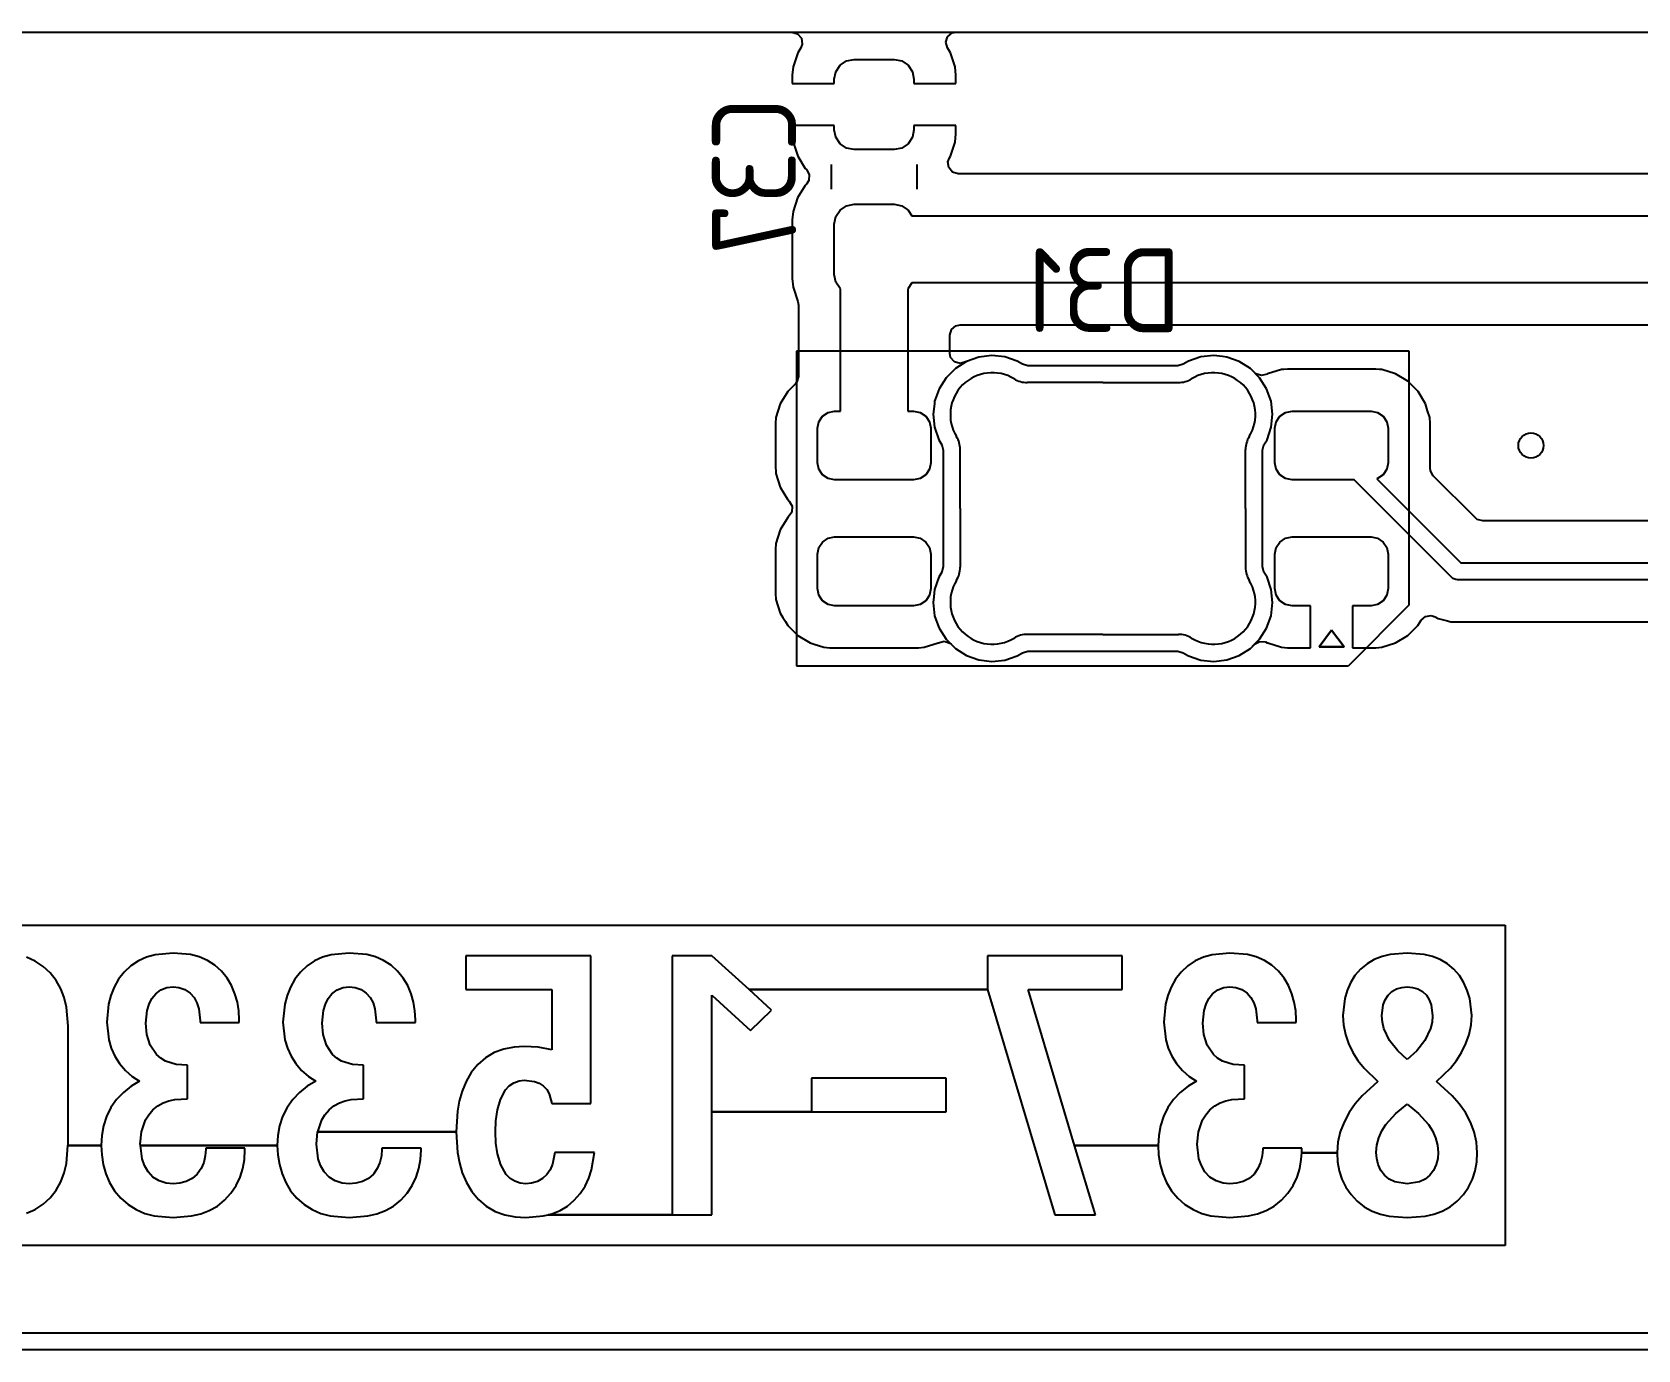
# Model space of a CAD drawing. Header units: millimetres. Extents: x 45 to 545, y -265 to -129.
# Drawn here: x 64.74 to 83.87, y -265.47 to -249.77 of the extents above; entities that cross this region are included whole.
import ezdxf
from ezdxf.enums import TextEntityAlignment as Align

# ---------------------------------------------------------------- set-up
doc = ezdxf.new("R2010")
doc.units = ezdxf.units.MM
for name, color, linetype, true_color in [('B.Cu', 151, 'CONTINUOUS', 0x6fccdb), ('B.Silkscreen', 203, 'CONTINUOUS', 0x8864cb), ('Edge.Cuts', 111, 'CONTINUOUS', 0x81ffbe), ('F.Cu', 241, 'CONTINUOUS', 0xe27299)]:
    doc.layers.add(name, color=color, linetype=linetype, true_color=true_color)
doc.styles.add('KICAD', font='isocp.shx')

msp = doc.modelspace()

# ---------------------------------------------------------------- linework, layer by layer
at = {"layer": 'B.Cu', "linetype": 'CONTINUOUS'}
for p, q in [((47.7, -249.775), (73.795771, -249.775)), ((73.795771, -249.775), (73.86281, -249.794685)), ((73.86281, -249.794685), (73.908565, -249.847489)), ((75.651172, -249.830042), (75.704813, -249.785272)), ((75.704813, -249.785272), (75.754229, -249.775)), ((75.754229, -249.775), (88.295771, -249.775)), ((73.901309, -249.964098), (73.864549, -250.023692)), ((73.918509, -249.916647), (73.901309, -249.964098)), ((73.908565, -249.847489), (73.918509, -249.916647)), ((75.63025, -249.896706), (75.651172, -249.830042)), ((75.648691, -249.964098), (75.63025, -249.896706)), ((75.68545, -250.023692), (75.648691, -249.964098)), ((73.810319, -250.187347), (73.8, -250.288345)), ((73.864546, -250.023699), (73.810319, -250.187347)), ((73.864549, -250.023692), (73.864546, -250.023699)), ((74.318079, -250.246613), (74.369562, -250.169562)), ((74.369562, -250.169562), (74.446613, -250.118079)), ((74.446613, -250.118079), (74.5375, -250.1)), ((74.5375, -250.1), (75.0125, -250.1)), ((75.0125, -250.1), (75.103387, -250.118079)), ((75.103387, -250.118079), (75.180438, -250.169562)), ((75.180438, -250.169562), (75.231921, -250.246613)), ((75.685453, -250.023699), (75.68545, -250.023692)), ((75.73968, -250.187347), (75.685453, -250.023699)), ((75.749998, -250.288345), (75.73968, -250.187347)), ((73.8, -250.288345), (73.8, -250.3875)), ((73.8, -250.3875), (74.3, -250.3875)), ((74.3, -250.3375), (74.318079, -250.246613)), ((74.3, -250.3875), (74.3, -250.3375)), ((75.231921, -250.246613), (75.25, -250.3375)), ((75.25, -250.3375), (75.25, -250.3875)), ((75.25, -250.3875), (75.749999, -250.3875)), ((75.749999, -250.28836), (75.749998, -250.288345)), ((75.749999, -250.3875), (75.749999, -250.28836)), ((74.3, -250.8875), (73.800001, -250.8875)), ((73.800001, -250.8875), (73.800001, -250.986654)), ((74.3, -250.9375), (74.3, -250.8875)), ((74.318079, -251.028387), (74.3, -250.9375)), ((75.25, -250.9375), (75.231921, -251.028387)), ((75.75, -250.8875), (75.25, -250.8875)), ((75.25, -250.8875), (75.25, -250.9375)), ((75.75, -250.986641), (75.75, -250.8875)), ((73.800001, -250.986654), (73.810319, -251.087652)), ((73.810319, -251.087652), (73.864546, -251.2513)), ((74.369562, -251.105438), (74.318079, -251.028387)), ((74.446613, -251.156921), (74.369562, -251.105438)), ((74.5375, -251.175), (74.446613, -251.156921)), ((75.103387, -251.156921), (75.0125, -251.175)), ((75.180438, -251.105438), (75.103387, -251.156921)), ((75.231921, -251.028387), (75.180438, -251.105438)), ((75.685453, -251.2513), (75.73968, -251.087652)), ((75.73968, -251.087652), (75.749999, -250.986654)), ((75.749999, -250.986654), (75.75, -250.986641)), ((73.864546, -251.2513), (73.864551, -251.251311)), ((73.864551, -251.251311), (73.955052, -251.398034)), ((75.0125, -251.175), (74.5375, -251.175)), ((75.65493, -251.320353), (75.67213, -251.272902)), ((75.664874, -251.389511), (75.65493, -251.320353)), ((75.67213, -251.272902), (75.68545, -251.251307)), ((75.68545, -251.251307), (75.685453, -251.2513)), ((73.955052, -251.398034), (73.955055, -251.398038)), ((73.955055, -251.398038), (73.968982, -251.411965)), ((73.968982, -251.411965), (74.002467, -251.473288)), ((73.997483, -251.54298), (73.968984, -251.587325)), ((74.002467, -251.473288), (73.997483, -251.54298)), ((75.710629, -251.442315), (75.664874, -251.389511)), ((75.777668, -251.462), (75.710629, -251.442315)), ((88.272332, -251.462), (75.777668, -251.462)), ((73.954661, -251.601648), (73.864093, -251.748481)), ((73.968984, -251.587325), (73.954661, -251.601648)), ((73.809825, -251.912248), (73.7995, -252.013315)), ((73.809826, -251.912248), (73.809825, -251.912248)), ((73.864092, -251.748484), (73.809826, -251.912247)), ((73.809826, -251.912247), (73.809826, -251.912248)), ((73.864093, -251.748481), (73.864092, -251.748484)), ((74.318079, -251.971613), (74.369562, -251.894562)), ((74.369562, -251.894562), (74.446613, -251.843079)), ((74.446613, -251.843079), (74.5375, -251.825)), ((74.5375, -251.825), (75.0125, -251.825)), ((75.0125, -251.825), (75.103387, -251.843079)), ((75.103387, -251.843079), (75.180438, -251.894562)), ((75.180438, -251.894562), (75.225832, -251.9625)), ((73.7995, -252.013315), (73.7995, -252.711669)), ((74.3, -252.0625), (74.318079, -251.971613)), ((74.3, -252.6625), (74.3, -252.0625)), ((75.225832, -251.9625), (88.824168, -251.9625)), ((74.318079, -252.753387), (74.3, -252.6625)), ((73.7995, -252.711669), (73.799501, -252.711687)), ((73.799501, -252.711687), (73.809825, -252.812752)), ((73.809825, -252.812752), (73.809826, -252.812755)), ((73.809826, -252.812755), (73.866364, -252.983372)), ((74.369562, -252.830438), (74.318079, -252.753387)), ((74.375, -252.834071), (74.369562, -252.830438)), ((74.375, -254.29), (74.375, -252.834071)), ((75.180438, -252.830438), (75.175, -252.834071)), ((75.175, -252.834071), (75.175, -254.29)), ((75.225832, -252.7625), (75.180438, -252.830438)), ((88.824168, -252.7625), (75.225832, -252.7625)), ((73.866364, -252.983372), (73.865071, -252.9838)), ((73.865071, -252.9838), (73.8745, -253.026326)), ((73.8745, -253.026326), (73.8745, -253.876409)), ((75.747989, -253.274206), (75.7995, -253.263)), ((75.7995, -253.263), (88.2505, -253.263)), ((75.6755, -253.387), (75.695185, -253.319961)), ((75.6755, -253.599687), (75.6755, -253.387)), ((75.695185, -253.319961), (75.747989, -253.274206)), ((75.686295, -253.65029), (75.6755, -253.599687)), ((75.731624, -253.70346), (75.686295, -253.65029)), ((76.022267, -253.64644), (75.874926, -253.698712)), ((76.022268, -253.64644), (76.022267, -253.64644)), ((76.177509, -253.627929), (76.022268, -253.64644)), ((76.17751, -253.627929), (76.177509, -253.627929)), ((76.177511, -253.627929), (76.17751, -253.627929)), ((76.333011, -253.644089), (76.177511, -253.627929)), ((76.333014, -253.64409), (76.333011, -253.644089)), ((76.481128, -253.694129), (76.333014, -253.64409)), ((78.666986, -253.644091), (78.518871, -253.694129)), ((78.822487, -253.627931), (78.666986, -253.644091)), ((78.822488, -253.627931), (78.822487, -253.627931)), ((78.822491, -253.627931), (78.822488, -253.627931)), ((78.925984, -253.640271), (78.822491, -253.627931)), ((78.977733, -253.646442), (78.925984, -253.640271)), ((79.125074, -253.698716), (78.977731, -253.646442)), ((78.977731, -253.646442), (78.977733, -253.646442)), ((75.798503, -253.723683), (75.731624, -253.70346)), ((75.865699, -253.704538), (75.798503, -253.723683)), ((75.874926, -253.698712), (75.865699, -253.704538)), ((76.541831, -253.731271), (76.481128, -253.694129)), ((76.606549, -253.7495), (76.541831, -253.731271)), ((78.393451, -253.7495), (76.606549, -253.7495)), ((78.458169, -253.731271), (78.393451, -253.7495)), ((78.51887, -253.694129), (78.458169, -253.731271)), ((78.518871, -253.694129), (78.51887, -253.694129)), ((79.257274, -253.782182), (79.125074, -253.698716)), ((79.306565, -253.831473), (79.257274, -253.782182)), ((79.324361, -253.846223), (79.306565, -253.831473)), ((79.626894, -253.795959), (79.463329, -253.846927)), ((79.655327, -253.793375), (79.626894, -253.795959)), ((79.697974, -253.7895), (79.655327, -253.793375)), ((80.752026, -253.7895), (79.697974, -253.7895)), ((80.794672, -253.793375), (80.752026, -253.7895)), ((80.823106, -253.795959), (80.794672, -253.793375)), ((80.98667, -253.846927), (80.823104, -253.795959)), ((80.823104, -253.795959), (80.823106, -253.795959)), ((73.838181, -253.96409), (73.745566, -254.056704)), ((73.854815, -253.943448), (73.838181, -253.96409)), ((73.8745, -253.876409), (73.854815, -253.943448)), ((79.390834, -253.867745), (79.324361, -253.846223)), ((79.45839, -253.849913), (79.390834, -253.867745)), ((79.463327, -253.846928), (79.45839, -253.849913)), ((79.463329, -253.846927), (79.463327, -253.846928)), ((80.986671, -253.846928), (80.986669, -253.846927)), ((80.986669, -253.846927), (80.98667, -253.846927)), ((80.986673, -253.846929), (80.986671, -253.846928)), ((81.133291, -253.935563), (80.986673, -253.846929)), ((81.133294, -253.935565), (81.133291, -253.935563)), ((81.254434, -254.056705), (81.133294, -253.935565)), ((73.656927, -254.203329), (73.605959, -254.366894)), ((73.745565, -254.056705), (73.656927, -254.203329)), ((73.745566, -254.056704), (73.745565, -254.056705)), ((81.254435, -254.056707), (81.254434, -254.056705)), ((81.254437, -254.056709), (81.254435, -254.056707)), ((81.342281, -254.20202), (81.254437, -254.056709)), ((81.343072, -254.203329), (81.342281, -254.20202)), ((81.368556, -254.285111), (81.343072, -254.203329)), ((73.605959, -254.366896), (73.5995, -254.437974)), ((73.605959, -254.366894), (73.605959, -254.366896)), ((74.1, -254.495), (74.115605, -254.41655)), ((74.115605, -254.41655), (74.160043, -254.350043)), ((74.160043, -254.350043), (74.22655, -254.305605)), ((74.22655, -254.305605), (74.305, -254.29)), ((74.305, -254.29), (74.375, -254.29)), ((75.175, -254.29), (75.245, -254.29)), ((75.245, -254.29), (75.32345, -254.305605)), ((75.32345, -254.305605), (75.389957, -254.350043)), ((75.389957, -254.350043), (75.434395, -254.41655)), ((75.434395, -254.41655), (75.45, -254.495)), ((79.55, -254.495), (79.565605, -254.41655)), ((79.565605, -254.41655), (79.610043, -254.350043)), ((79.610043, -254.350043), (79.67655, -254.305605)), ((79.67655, -254.305605), (79.755, -254.29)), ((79.755, -254.29), (80.695, -254.29)), ((80.695, -254.29), (80.77345, -254.305605)), ((80.77345, -254.305605), (80.839957, -254.350043)), ((80.839957, -254.350043), (80.884395, -254.41655)), ((80.884395, -254.41655), (80.9, -254.495)), ((81.394041, -254.366896), (81.368556, -254.285111)), ((81.4005, -254.437974), (81.394041, -254.366896)), ((73.5995, -254.437974), (73.5995, -254.962026)), ((74.1, -254.905), (74.1, -254.495)), ((75.45, -254.495), (75.45, -254.905)), ((79.55, -254.905), (79.55, -254.495)), ((80.9, -254.495), (80.9, -254.905)), ((81.4005, -254.962026), (81.4005, -254.437974)), ((73.5995, -254.962026), (73.60301, -255.000656)), ((74.115605, -254.98345), (74.1, -254.905)), ((74.160043, -255.049957), (74.115605, -254.98345)), ((75.434395, -254.98345), (75.389957, -255.049957)), ((75.45, -254.905), (75.434395, -254.98345)), ((79.565605, -254.98345), (79.55, -254.905)), ((79.610043, -255.049957), (79.565605, -254.98345)), ((80.884395, -254.98345), (80.839957, -255.049957)), ((80.9, -254.905), (80.884395, -254.98345)), ((81.400373, -254.964825), (81.400432, -254.96351)), ((81.4005, -254.96483), (81.400373, -254.964825)), ((81.400405, -254.963067), (81.4005, -254.962026)), ((81.400432, -254.96351), (81.400405, -254.963067)), ((81.4005, -254.964836), (81.4005, -254.96483)), ((81.400515, -254.964836), (81.4005, -254.964836)), ((81.402729, -255.000656), (81.400515, -254.964836)), ((73.60301, -255.000656), (73.605959, -255.033105)), ((73.605959, -255.033105), (73.656927, -255.19667)), ((74.22655, -255.094395), (74.160043, -255.049957)), ((74.305, -255.11), (74.22655, -255.094395)), ((75.245, -255.11), (74.305, -255.11)), ((75.32345, -255.094395), (75.245, -255.11)), ((75.389957, -255.049957), (75.32345, -255.094395)), ((79.67655, -255.094395), (79.610043, -255.049957)), ((79.755, -255.11), (79.67655, -255.094395)), ((80.493578, -255.11), (79.755, -255.11)), ((81.654289, -256.27071), (80.493578, -255.11)), ((80.77345, -255.094395), (80.762912, -255.096491)), ((80.762912, -255.096491), (81.766421, -256.1)), ((80.839957, -255.049957), (80.77345, -255.094395)), ((81.436214, -255.061979), (81.402729, -255.000656)), ((81.937416, -255.563181), (81.436214, -255.061979)), ((73.656927, -255.19667), (73.656929, -255.196673)), ((73.656929, -255.196673), (73.742355, -255.337985)), ((73.742355, -255.337985), (73.745565, -255.343294)), ((73.745565, -255.343294), (73.76459, -255.362319)), ((73.76459, -255.362319), (73.798075, -255.423642)), ((73.745565, -255.556705), (73.656927, -255.703329)), ((73.745566, -255.556704), (73.745565, -255.556705)), ((73.76459, -255.537681), (73.745566, -255.556704)), ((73.793091, -255.493334), (73.76459, -255.537681)), ((73.798075, -255.423642), (73.793091, -255.493334)), ((81.958058, -255.579815), (81.937416, -255.563181)), ((73.656927, -255.703329), (73.605959, -255.866894)), ((82.025097, -255.5995), (81.958058, -255.579815)), ((88.151663, -255.5995), (82.025097, -255.5995)), ((73.605959, -255.866894), (73.5995, -255.937976)), ((73.5995, -255.937976), (73.5995, -256.462023)), ((74.1, -255.995), (74.115605, -255.91655)), ((74.115605, -255.91655), (74.160043, -255.850043)), ((74.160043, -255.850043), (74.22655, -255.805605)), ((74.22655, -255.805605), (74.305, -255.79)), ((74.305, -255.79), (75.245, -255.79)), ((75.245, -255.79), (75.32345, -255.805605)), ((75.32345, -255.805605), (75.389957, -255.850043)), ((75.389957, -255.850043), (75.434395, -255.91655)), ((75.434395, -255.91655), (75.45, -255.995)), ((79.55, -255.995), (79.565605, -255.91655)), ((79.565605, -255.91655), (79.610043, -255.850043)), ((79.610043, -255.850043), (79.67655, -255.805605)), ((79.67655, -255.805605), (79.755, -255.79)), ((79.755, -255.79), (80.695, -255.79)), ((80.695, -255.79), (80.77345, -255.805605)), ((80.77345, -255.805605), (80.839957, -255.850043)), ((80.839957, -255.850043), (80.884395, -255.91655)), ((80.884395, -255.91655), (80.9, -255.995)), ((74.1, -256.405), (74.1, -255.995)), ((75.45, -255.995), (75.45, -256.405)), ((79.55, -256.405), (79.55, -255.995)), ((80.9, -255.995), (80.9, -256.405)), ((81.766421, -256.1), (88.6, -256.1)), ((81.669442, -256.283147), (81.654289, -256.27071)), ((81.68, -256.28752), (81.669442, -256.283147)), ((81.705491, -256.298079), (81.68, -256.28752)), ((81.725, -256.3), (81.705491, -256.298079)), ((88.6, -256.3), (81.725, -256.3)), ((73.5995, -256.462023), (73.605959, -256.533105)), ((74.115605, -256.48345), (74.1, -256.405)), ((74.160043, -256.549957), (74.115605, -256.48345)), ((75.434395, -256.48345), (75.389957, -256.549957)), ((75.45, -256.405), (75.434395, -256.48345)), ((79.565605, -256.48345), (79.55, -256.405)), ((79.610043, -256.549957), (79.565605, -256.48345)), ((80.884395, -256.48345), (80.839957, -256.549957)), ((80.9, -256.405), (80.884395, -256.48345)), ((73.605959, -256.533105), (73.656927, -256.69667)), ((73.656927, -256.69667), (73.688864, -256.7495)), ((74.22655, -256.594395), (74.160043, -256.549957)), ((74.305, -256.61), (74.22655, -256.594395)), ((75.245, -256.61), (74.305, -256.61)), ((75.32345, -256.594395), (75.245, -256.61)), ((75.389957, -256.549957), (75.32345, -256.594395)), ((79.67655, -256.594395), (79.610043, -256.549957)), ((79.755, -256.61), (79.67655, -256.594395)), ((79.975, -256.61), (79.755, -256.61)), ((79.975, -257.11), (79.975, -256.61)), ((80.695, -256.61), (80.475, -256.61)), ((80.475, -256.61), (80.475, -257.11)), ((80.77345, -256.594395), (80.695, -256.61)), ((80.839957, -256.549957), (80.77345, -256.594395)), ((73.688864, -256.7495), (73.718709, -256.79887)), ((73.718709, -256.79887), (73.745565, -256.843294)), ((73.745565, -256.843294), (73.866705, -256.964434)), ((81.132983, -256.964037), (81.254037, -256.842983)), ((81.254037, -256.842983), (81.290423, -256.782794)), ((81.290423, -256.782794), (81.341951, -256.735607)), ((81.341951, -256.735607), (81.41081, -256.723768)), ((81.41081, -256.723768), (81.45854, -256.739557)), ((81.45854, -256.739557), (81.493216, -256.759577)), ((81.493216, -256.759577), (81.605019, -256.789534)), ((81.605019, -256.789534), (81.645942, -256.8005)), ((81.645942, -256.8005), (81.645943, -256.8005)), ((81.645943, -256.8005), (88.151663, -256.8005)), ((73.866705, -256.964434), (73.866707, -256.964435)), ((73.866707, -256.964435), (73.866709, -256.964437)), ((73.866709, -256.964437), (74.013327, -257.053071)), ((74.013327, -257.053071), (74.01333, -257.053072)), ((74.01333, -257.053072), (74.013329, -257.053072)), ((74.013329, -257.053072), (74.061756, -257.068162)), ((74.061756, -257.068162), (74.176896, -257.104041)), ((75.373104, -257.104041), (75.536673, -257.053071)), ((75.536673, -257.053071), (75.541603, -257.05009)), ((75.541603, -257.05009), (75.609155, -257.032254)), ((75.609155, -257.032254), (75.67563, -257.05377)), ((75.67563, -257.05377), (75.693434, -257.068526)), ((75.693434, -257.068526), (75.742725, -257.117817)), ((79.257271, -257.11782), (79.306929, -257.068162)), ((79.306929, -257.068162), (79.368252, -257.034676)), ((79.368252, -257.034676), (79.437943, -257.03966)), ((79.437943, -257.03966), (79.458762, -257.049726)), ((79.458762, -257.049726), (79.463535, -257.052611)), ((79.463535, -257.052611), (79.463536, -257.052612)), ((79.463536, -257.052612), (79.626986, -257.103544)), ((80.823014, -257.103544), (80.986463, -257.052612)), ((80.986463, -257.052612), (81.132983, -256.964037)), ((74.176896, -257.104041), (74.247974, -257.1105)), ((74.247974, -257.1105), (74.247977, -257.1105)), ((74.247977, -257.1105), (75.302023, -257.1105)), ((75.302023, -257.1105), (75.302026, -257.1105)), ((75.302026, -257.1105), (75.373104, -257.104041)), ((75.742725, -257.117817), (75.742727, -257.117818)), ((75.742727, -257.117818), (75.742729, -257.11782)), ((75.742729, -257.11782), (75.874926, -257.201284)), ((75.874926, -257.201284), (76.022269, -257.253558)), ((76.022269, -257.253558), (76.177509, -257.272069)), ((76.177509, -257.272069), (76.333012, -257.255909)), ((76.333012, -257.255909), (76.481128, -257.205871)), ((76.481128, -257.205871), (76.541828, -257.168728)), ((76.541828, -257.168728), (76.606548, -257.1505)), ((76.606548, -257.1505), (76.639522, -257.150501)), ((76.639522, -257.150501), (76.639524, -257.1505)), ((76.639524, -257.1505), (77.460118, -257.1505)), ((77.460118, -257.1505), (78.360473, -257.1505)), ((78.360473, -257.1505), (78.393452, -257.1505)), ((78.393452, -257.1505), (78.458172, -257.16873)), ((78.458172, -257.16873), (78.511373, -257.201283)), ((78.511373, -257.201283), (78.518872, -257.205871)), ((78.518872, -257.205871), (78.666988, -257.255909)), ((78.666988, -257.255909), (78.822491, -257.272069)), ((78.822491, -257.272069), (78.977731, -257.253558)), ((78.977731, -257.253558), (79.125074, -257.201284)), ((79.125074, -257.201284), (79.257271, -257.11782)), ((79.626986, -257.103544), (79.626984, -257.103544)), ((79.626984, -257.103544), (79.698023, -257.11)), ((79.698023, -257.11), (79.975, -257.11)), ((80.475, -257.11), (80.751977, -257.11)), ((80.751977, -257.11), (80.823014, -257.103544)), ((541.996519, -265.2745), (48.003481, -265.2745))]:
    msp.add_line(p, q, dxfattribs=at)
at = {"layer": 'B.Cu'}
msp.add_circle((82.599999, -254.7), 0.15, dxfattribs=at)
at = {"layer": 'B.Silkscreen', "linetype": 'CONTINUOUS'}
for p, q in [((74.265, -251.353733), (74.265, -251.646267)), ((75.285, -251.353733), (75.285, -251.646267)), ((73.85, -253.575), (73.85, -257.325)), ((81.15, -253.575), (73.85, -253.575)), ((81.15, -256.6), (81.15, -253.575)), ((81.15, -256.6), (80.425, -257.325)), ((80.225, -256.9), (80.075, -257.1)), ((80.075, -257.1), (80.225, -256.9)), ((80.375, -257.1), (80.225, -256.9)), ((80.225, -256.9), (80.375, -257.1)), ((80.075, -257.1), (80.375, -257.1)), ((80.375, -257.1), (80.075, -257.1)), ((73.85, -257.325), (80.425, -257.325)), ((52.676323, -260.413174), (82.294193, -260.413174)), ((82.294193, -260.413174), (82.294193, -264.231855)), ((64.782405, -260.843227), (64.678297, -260.797126)), ((64.87725, -260.905448), (64.782405, -260.843227)), ((64.960825, -260.983728), (64.87725, -260.905448)), ((65.920878, -260.900256), (65.842114, -260.973286)), ((66.010092, -260.841029), (65.920878, -260.900256)), ((66.107182, -260.796435), (66.010092, -260.841029)), ((66.209394, -260.767573), (66.107182, -260.796435)), ((66.423351, -260.746507), (66.209394, -260.767573)), ((66.633278, -260.765558), (66.423351, -260.746507)), ((66.735579, -260.792284), (66.633278, -260.765558)), ((66.832763, -260.834801), (66.735579, -260.792284)), ((66.921877, -260.891859), (66.832763, -260.834801)), ((67.000558, -260.962662), (66.921877, -260.891859)), ((68.019412, -260.900256), (67.940648, -260.973286)), ((68.108627, -260.841029), (68.019412, -260.900256)), ((68.205717, -260.796435), (68.108627, -260.841029)), ((68.307929, -260.767573), (68.205717, -260.796435)), ((68.521885, -260.746507), (68.307929, -260.767573)), ((68.731812, -260.765558), (68.521885, -260.746507)), ((68.834113, -260.792284), (68.731812, -260.765558)), ((68.931297, -260.834801), (68.834113, -260.792284)), ((69.020411, -260.891859), (68.931297, -260.834801)), ((69.099092, -260.962662), (69.020411, -260.891859)), ((71.401142, -260.780212), (69.911139, -260.780212)), ((69.911139, -260.780212), (69.911139, -261.18303)), ((71.401142, -262.538761), (71.401142, -260.780212)), ((72.840771, -260.780212), (72.370725, -260.780212)), ((72.370725, -260.780212), (72.370725, -263.865)), ((73.285492, -261.18303), (72.840771, -260.780212)), ((77.730268, -260.780212), (76.127058, -260.780212)), ((76.127058, -260.780212), (76.127058, -261.18303)), ((77.730268, -261.18303), (77.730268, -260.780212)), ((78.512085, -260.900256), (78.433321, -260.973286)), ((78.601299, -260.841029), (78.512085, -260.900256)), ((78.698389, -260.796435), (78.601299, -260.841029)), ((78.800601, -260.767573), (78.698389, -260.796435)), ((79.014558, -260.746507), (78.800601, -260.767573)), ((79.224485, -260.765558), (79.014558, -260.746507)), ((79.326786, -260.792284), (79.224485, -260.765558)), ((79.42397, -260.834801), (79.326786, -260.792284)), ((79.513084, -260.891859), (79.42397, -260.834801)), ((79.591765, -260.962662), (79.513084, -260.891859)), ((80.647457, -260.875054), (80.569591, -260.939764)), ((80.733356, -260.824359), (80.647457, -260.875054)), ((80.825935, -260.787101), (80.733356, -260.824359)), ((80.924232, -260.76336), (80.825935, -260.787101)), ((81.125732, -260.746507), (80.924232, -260.76336)), ((81.327233, -260.76336), (81.125732, -260.746507)), ((81.425557, -260.787095), (81.327233, -260.76336)), ((81.518292, -260.824359), (81.425557, -260.787095)), ((81.604037, -260.875042), (81.518292, -260.824359)), ((81.681873, -260.939764), (81.604037, -260.875042)), ((65.031178, -261.074214), (64.960825, -260.983728)), ((65.086671, -261.172588), (65.031178, -261.074214)), ((65.775522, -261.057672), (65.722496, -261.151706)), ((65.842114, -260.973286), (65.775522, -261.057672)), ((67.067306, -261.044711), (67.000558, -260.962662)), ((67.120176, -261.134853), (67.067306, -261.044711)), ((67.874057, -261.057672), (67.821031, -261.151706)), ((67.940648, -260.973286), (67.874057, -261.057672)), ((69.165841, -261.044711), (69.099092, -260.962662)), ((69.21871, -261.134853), (69.165841, -261.044711)), ((78.36673, -261.057672), (78.313703, -261.151706)), ((78.433321, -260.973286), (78.36673, -261.057672)), ((79.658513, -261.044711), (79.591765, -260.962662)), ((79.711383, -261.134853), (79.658513, -261.044711)), ((80.449973, -261.101331), (80.409587, -261.193593)), ((80.502894, -261.015872), (80.449973, -261.101331)), ((80.569591, -260.939764), (80.502894, -261.015872)), ((81.74857, -261.015872), (81.681873, -260.939764)), ((81.801491, -261.101331), (81.74857, -261.015872)), ((81.841877, -261.193593), (81.801491, -261.101331)), ((65.1274, -261.278122), (65.086671, -261.172588)), ((65.153715, -261.390758), (65.1274, -261.278122)), ((65.682587, -261.252064), (65.655451, -261.355221)), ((65.722496, -261.151706), (65.682587, -261.252064)), ((66.139139, -261.357608), (66.171659, -261.290191)), ((66.171659, -261.290191), (66.21697, -261.232138)), ((66.21697, -261.232138), (66.278637, -261.187243)), ((66.278637, -261.187243), (66.349827, -261.15884)), ((66.349827, -261.15884), (66.423351, -261.149508)), ((66.423351, -261.149508), (66.493595, -261.157779)), ((66.493595, -261.157779), (66.564035, -261.183213)), ((66.564035, -261.183213), (66.626327, -261.223885)), ((66.626327, -261.223885), (66.673211, -261.277552)), ((66.673211, -261.277552), (66.707112, -261.341231)), ((67.160549, -261.231291), (67.120176, -261.134853)), ((67.189419, -261.33214), (67.160549, -261.231291)), ((67.781121, -261.252064), (67.753986, -261.355221)), ((67.821031, -261.151706), (67.781121, -261.252064)), ((68.237673, -261.357608), (68.270193, -261.290191)), ((68.270193, -261.290191), (68.315504, -261.232138)), ((68.315504, -261.232138), (68.377172, -261.187243)), ((68.377172, -261.187243), (68.448362, -261.15884)), ((68.448362, -261.15884), (68.521885, -261.149508)), ((68.521885, -261.149508), (68.592129, -261.157779)), ((68.592129, -261.157779), (68.662569, -261.183213)), ((68.662569, -261.183213), (68.724861, -261.223885)), ((68.724861, -261.223885), (68.771746, -261.277552)), ((68.771746, -261.277552), (68.805647, -261.341231)), ((69.259083, -261.231291), (69.21871, -261.134853)), ((69.287953, -261.33214), (69.259083, -261.231291)), ((69.911139, -261.18303), (70.93531, -261.18303)), ((70.93531, -261.18303), (70.93531, -261.900737)), ((72.840771, -262.639511), (72.840771, -261.250258)), ((72.840771, -261.250258), (73.30239, -261.669928)), ((73.554265, -261.426479), (73.285492, -261.18303)), ((73.285492, -261.18303), (76.127058, -261.18303)), ((76.127058, -261.18303), (73.285492, -261.18303)), ((76.127058, -261.18303), (76.928663, -263.865)), ((77.164203, -263.038115), (76.609743, -261.18303)), ((76.609743, -261.18303), (77.730268, -261.18303)), ((78.273794, -261.252064), (78.246659, -261.355221)), ((78.313703, -261.151706), (78.273794, -261.252064)), ((78.730346, -261.357608), (78.762866, -261.290191)), ((78.762866, -261.290191), (78.808177, -261.232138)), ((78.808177, -261.232138), (78.869844, -261.187243)), ((78.869844, -261.187243), (78.941034, -261.15884)), ((78.941034, -261.15884), (79.014558, -261.149508)), ((79.014558, -261.149508), (79.084802, -261.157779)), ((79.084802, -261.157779), (79.155242, -261.183213)), ((79.155242, -261.183213), (79.217534, -261.223885)), ((79.217534, -261.223885), (79.264419, -261.277552)), ((79.264419, -261.277552), (79.298319, -261.341231)), ((79.751756, -261.231291), (79.711383, -261.134853)), ((79.780626, -261.33214), (79.751756, -261.231291)), ((80.38073, -261.290191), (80.35765, -261.489494)), ((80.409587, -261.193593), (80.38073, -261.290191)), ((80.840334, -261.365662), (80.86311, -261.303987)), ((80.86311, -261.303987), (80.897121, -261.250258)), ((80.897121, -261.250258), (80.942336, -261.206461)), ((80.942336, -261.206461), (80.999886, -261.174787)), ((80.999886, -261.174787), (81.063316, -261.155717)), ((81.063316, -261.155717), (81.125732, -261.149508)), ((81.125732, -261.149508), (81.188174, -261.155713)), ((81.188174, -261.155713), (81.251762, -261.174787)), ((81.251762, -261.174787), (81.309192, -261.206441)), ((81.309192, -261.206441), (81.354527, -261.250258)), ((81.354527, -261.250258), (81.388395, -261.303975)), ((81.388395, -261.303975), (81.41113, -261.365662)), ((81.870734, -261.290191), (81.841877, -261.193593)), ((81.893815, -261.489494), (81.870734, -261.290191)), ((65.172583, -261.619553), (65.153715, -261.390758)), ((65.655451, -261.355221), (65.634385, -261.569178)), ((66.100218, -261.581817), (66.11707, -261.430692)), ((66.11707, -261.430692), (66.139139, -261.357608)), ((66.707112, -261.341231), (66.729815, -261.411824)), ((66.729815, -261.411824), (66.746484, -261.556538)), ((67.206679, -261.436051), (67.189419, -261.33214)), ((67.2125, -261.544082), (67.206679, -261.436051)), ((67.753986, -261.355221), (67.73292, -261.569178)), ((68.198752, -261.581817), (68.215605, -261.430692)), ((68.215605, -261.430692), (68.237673, -261.357608)), ((68.805647, -261.341231), (68.828349, -261.411824)), ((68.828349, -261.411824), (68.845019, -261.556538)), ((69.305214, -261.436051), (69.287953, -261.33214)), ((69.311034, -261.544082), (69.305214, -261.436051)), ((73.30239, -261.669928), (73.554265, -261.426479)), ((78.246659, -261.355221), (78.225593, -261.569178)), ((78.691425, -261.581817), (78.708278, -261.430692)), ((78.708278, -261.430692), (78.730346, -261.357608)), ((79.298319, -261.341231), (79.321022, -261.411824)), ((79.321022, -261.411824), (79.337691, -261.556538)), ((79.797887, -261.436051), (79.780626, -261.33214)), ((79.803707, -261.544082), (79.797887, -261.436051)), ((80.35765, -261.489494), (80.357942, -261.493707)), ((80.357942, -261.493707), (80.365453, -261.602217)), ((80.823482, -261.493707), (80.840334, -261.365662)), ((80.82984, -261.572068), (80.823482, -261.493707)), ((81.41113, -261.365662), (81.427983, -261.493707)), ((81.427983, -261.493707), (81.421669, -261.572076)), ((81.886011, -261.602217), (81.893815, -261.489494)), ((65.172583, -263.025659), (65.172583, -261.619553)), ((65.634385, -261.569178), (65.657466, -261.779105)), ((66.112857, -261.71609), (66.100218, -261.581817)), ((66.746484, -261.556538), (66.746484, -261.573391)), ((66.746484, -261.573391), (67.2125, -261.573391)), ((67.2125, -261.573391), (67.2125, -261.544082)), ((67.73292, -261.569178), (67.756001, -261.779105)), ((68.211392, -261.71609), (68.198752, -261.581817)), ((68.845019, -261.556538), (68.845019, -261.573391)), ((68.845019, -261.573391), (69.311034, -261.573391)), ((69.311034, -261.573391), (69.311034, -261.544082)), ((78.225593, -261.569178), (78.248674, -261.779105)), ((78.704064, -261.71609), (78.691425, -261.581817)), ((79.337691, -261.556538), (79.337691, -261.573391)), ((79.337691, -261.573391), (79.803707, -261.573391)), ((79.803707, -261.573391), (79.803707, -261.544082)), ((80.365453, -261.602217), (80.389157, -261.71609)), ((80.848761, -261.646847), (80.82984, -261.572068)), ((80.915989, -261.787531), (80.848761, -261.646847)), ((81.402887, -261.646847), (81.335659, -261.787531)), ((81.421669, -261.572076), (81.402887, -261.646847)), ((81.862308, -261.71609), (81.886011, -261.602217)), ((65.657466, -261.779105), (65.687466, -261.881164)), ((66.152791, -261.844134), (66.112857, -261.71609)), ((66.226064, -261.955326), (66.152791, -261.844134)), ((67.756001, -261.779105), (67.786001, -261.881164)), ((68.251325, -261.844134), (68.211392, -261.71609)), ((68.324598, -261.955326), (68.251325, -261.844134)), ((70.486646, -261.866607), (70.364515, -261.890296)), ((70.607964, -261.858789), (70.486646, -261.866607)), ((70.773743, -261.867215), (70.607964, -261.858789)), ((70.93531, -261.900737), (70.773743, -261.867215)), ((78.248674, -261.779105), (78.278673, -261.881164)), ((78.743998, -261.844134), (78.704064, -261.71609)), ((78.817271, -261.955326), (78.743998, -261.844134)), ((80.389157, -261.71609), (80.427034, -261.826553)), ((80.427034, -261.826553), (80.477267, -261.93023)), ((81.012526, -261.911362), (80.915989, -261.787531)), ((81.335659, -261.787531), (81.239122, -261.911362)), ((81.774197, -261.93023), (81.82443, -261.826553)), ((81.82443, -261.826553), (81.862308, -261.71609)), ((65.687466, -261.881164), (65.730922, -261.976392)), ((65.730922, -261.976392), (65.787387, -262.064741)), ((65.787387, -262.064741), (65.856952, -262.146385)), ((66.275989, -262.000521), (66.226064, -261.955326)), ((66.333225, -262.035193), (66.275989, -262.000521)), ((66.46127, -262.072929), (66.333225, -262.035193)), ((67.786001, -261.881164), (67.829457, -261.976392)), ((67.829457, -261.976392), (67.885921, -262.064741)), ((67.885921, -262.064741), (67.955486, -262.146385)), ((68.374524, -262.000521), (68.324598, -261.955326)), ((68.43176, -262.035193), (68.374524, -262.000521)), ((68.559804, -262.072929), (68.43176, -262.035193)), ((70.144146, -261.995259), (70.052854, -262.075969)), ((70.248202, -261.932439), (70.144146, -261.995259)), ((70.364515, -261.890296), (70.248202, -261.932439)), ((78.278673, -261.881164), (78.32213, -261.976392)), ((78.32213, -261.976392), (78.378594, -262.064741)), ((78.378594, -262.064741), (78.448159, -262.146385)), ((78.867197, -262.000521), (78.817271, -261.955326)), ((78.924433, -262.035193), (78.867197, -262.000521)), ((79.052477, -262.072929), (78.924433, -262.035193)), ((80.477267, -261.93023), (80.539099, -262.027126)), ((80.539099, -262.027126), (80.61154, -262.116892)), ((81.125732, -262.014127), (81.012526, -261.911362)), ((81.239122, -261.911362), (81.125732, -262.014127)), ((81.639924, -262.116892), (81.712365, -262.027126)), ((81.712365, -262.027126), (81.774197, -261.93023)), ((65.856952, -262.146385), (65.936919, -262.217309)), ((65.936919, -262.217309), (66.024747, -262.274246)), ((66.595542, -262.081172), (66.46127, -262.072929)), ((66.595542, -262.484173), (66.595542, -262.081172)), ((67.955486, -262.146385), (68.035454, -262.217309)), ((68.035454, -262.217309), (68.123281, -262.274246)), ((68.694077, -262.081172), (68.559804, -262.072929)), ((68.694077, -262.484173), (68.694077, -262.081172)), ((69.976168, -262.171481), (69.91431, -262.277932)), ((70.052854, -262.075969), (69.976168, -262.171481)), ((75.631734, -262.23651), (74.028524, -262.23651)), ((74.028524, -262.23651), (74.028524, -262.639511)), ((75.631734, -262.639511), (75.631734, -262.23651)), ((78.448159, -262.146385), (78.528126, -262.217309)), ((78.528126, -262.217309), (78.615954, -262.274246)), ((79.186749, -262.081172), (79.052477, -262.072929)), ((79.186749, -262.484173), (79.186749, -262.081172)), ((80.61154, -262.116892), (80.77732, -262.278459)), ((81.474145, -262.278459), (81.639924, -262.116892)), ((65.831673, -262.406503), (65.75019, -262.493342)), ((65.924375, -262.332238), (65.831673, -262.406503)), ((66.024747, -262.274246), (65.924375, -262.332238)), ((67.930207, -262.406503), (67.848725, -262.493342)), ((68.02291, -262.332238), (67.930207, -262.406503)), ((68.123281, -262.274246), (68.02291, -262.332238)), ((69.867175, -262.391849), (69.833526, -262.510522)), ((69.91431, -262.277932), (69.867175, -262.391849)), ((70.324581, -262.490584), (70.385397, -262.377194)), ((70.385397, -262.377194), (70.428598, -262.330231)), ((70.428598, -262.330231), (70.484132, -262.293297)), ((70.484132, -262.293297), (70.546134, -262.269505)), ((70.546134, -262.269505), (70.607964, -262.261789)), ((70.607964, -262.261789), (70.727581, -262.276444)), ((70.727581, -262.276444), (70.785048, -262.297023)), ((70.785048, -262.297023), (70.83456, -262.328834)), ((70.83456, -262.328834), (70.875319, -262.371092)), ((70.875319, -262.371092), (70.906001, -262.423356)), ((70.906001, -262.423356), (70.93531, -262.538761)), ((78.42288, -262.406503), (78.341397, -262.493342)), ((78.515582, -262.332238), (78.42288, -262.406503)), ((78.615954, -262.274246), (78.515582, -262.332238)), ((80.588459, -262.448635), (80.505767, -262.543329)), ((80.77732, -262.278459), (80.588459, -262.448635)), ((81.663005, -262.448635), (81.474145, -262.278459)), ((81.745737, -262.54332), (81.663005, -262.448635)), ((65.682745, -262.589136), (65.630209, -262.693461)), ((65.75019, -262.493342), (65.682745, -262.589136)), ((66.134755, -262.672581), (66.184115, -262.61643)), ((66.184115, -262.61643), (66.242022, -262.56906)), ((66.242022, -262.56906), (66.305931, -262.532533)), ((66.305931, -262.532533), (66.374595, -262.506791)), ((66.374595, -262.506791), (66.446432, -262.492599)), ((66.446432, -262.492599), (66.595542, -262.484173)), ((67.78128, -262.589136), (67.728743, -262.693461)), ((67.848725, -262.493342), (67.78128, -262.589136)), ((68.23329, -262.672581), (68.28265, -262.61643)), ((68.28265, -262.61643), (68.340556, -262.56906)), ((68.340556, -262.56906), (68.404466, -262.532533)), ((68.404466, -262.532533), (68.473129, -262.506791)), ((68.473129, -262.506791), (68.544966, -262.492599)), ((68.544966, -262.492599), (68.694077, -262.484173)), ((69.812587, -262.631085), (69.797932, -262.878747)), ((69.833526, -262.510522), (69.812587, -262.631085)), ((70.269993, -262.746489), (70.28886, -262.61643)), ((70.28886, -262.61643), (70.324581, -262.490584)), ((70.93531, -262.538761), (71.401142, -262.538761)), ((72.840771, -263.865), (72.840771, -262.639511)), ((72.840771, -262.639511), (74.028524, -262.639511)), ((74.028524, -262.639511), (72.840771, -262.639511)), ((74.028524, -262.639511), (75.631734, -262.639511)), ((78.273953, -262.589136), (78.221416, -262.693461)), ((78.341397, -262.493342), (78.273953, -262.589136)), ((78.725963, -262.672581), (78.775322, -262.61643)), ((78.775322, -262.61643), (78.833229, -262.56906)), ((78.833229, -262.56906), (78.897138, -262.532533)), ((78.897138, -262.532533), (78.965802, -262.506791)), ((78.965802, -262.506791), (79.037639, -262.492599)), ((79.037639, -262.492599), (79.186749, -262.484173)), ((80.505767, -262.543329), (80.433304, -262.647937)), ((80.989262, -262.660394), (81.125732, -262.547187)), ((81.125732, -262.547187), (81.262203, -262.660394)), ((81.818344, -262.647937), (81.745737, -262.54332)), ((65.594452, -262.805291), (65.573965, -262.921337)), ((65.630209, -262.693461), (65.594452, -262.805291)), ((66.047827, -262.876549), (66.096004, -262.736048)), ((66.096004, -262.736048), (66.134755, -262.672581)), ((67.692986, -262.805291), (67.672499, -262.921337)), ((67.728743, -262.693461), (67.692986, -262.805291)), ((68.146362, -262.876549), (68.194539, -262.736048)), ((68.194539, -262.736048), (68.23329, -262.672581)), ((70.263764, -262.878747), (70.269993, -262.746489)), ((78.185659, -262.805291), (78.165172, -262.921337)), ((78.221416, -262.693461), (78.185659, -262.805291)), ((78.639035, -262.876549), (78.687212, -262.736048)), ((78.687212, -262.736048), (78.725963, -262.672581)), ((80.373423, -262.760194), (80.32834, -262.878747)), ((80.433304, -262.647937), (80.373423, -262.760194)), ((80.824752, -262.865282), (80.871842, -262.790636)), ((80.871842, -262.790636), (80.989262, -262.660394)), ((81.262203, -262.660394), (81.379806, -262.790636)), ((81.379806, -262.790636), (81.426794, -262.865264)), ((81.878083, -262.760184), (81.818344, -262.647937)), ((81.923124, -262.878747), (81.878083, -262.760184)), ((65.171555, -263.038115), (65.172583, -263.025659)), ((65.573965, -262.921337), (65.567158, -263.038115)), ((66.03299, -263.025659), (66.047827, -262.876549)), ((66.034515, -263.038115), (66.03299, -263.025659)), ((67.672499, -262.921337), (67.665692, -263.038115)), ((68.131524, -263.025659), (68.146143, -262.878747)), ((68.15259, -263.197667), (68.131524, -263.025659)), ((68.146143, -262.878747), (68.146362, -262.876549)), ((68.146143, -262.878747), (69.797932, -262.878747)), ((69.797932, -262.878747), (68.146143, -262.878747)), ((69.797932, -262.878747), (69.812587, -263.124211)), ((70.269993, -263.011004), (70.263764, -262.878747)), ((70.28886, -263.141064), (70.269993, -263.011004)), ((78.165172, -262.921337), (78.158365, -263.038115)), ((78.624197, -263.025659), (78.639035, -262.876549)), ((78.645263, -263.197667), (78.624197, -263.025659)), ((80.300012, -263.00161), (80.290909, -263.122196)), ((80.32834, -262.878747), (80.300012, -263.00161)), ((80.764246, -263.034874), (80.787944, -262.94799)), ((80.787944, -262.94799), (80.824752, -262.865282)), ((81.426794, -262.865264), (81.463703, -262.94799)), ((81.463703, -262.94799), (81.487263, -263.034867)), ((81.951453, -263.00161), (81.923124, -262.878747)), ((81.96086, -263.126226), (81.951453, -263.00161)), ((65.153715, -263.25427), (65.171555, -263.038115)), ((65.171555, -263.038115), (65.567158, -263.038115)), ((65.567158, -263.038115), (65.171555, -263.038115)), ((65.567158, -263.038115), (65.573441, -263.151176)), ((65.573441, -263.151176), (65.592437, -263.264895)), ((66.054056, -263.197667), (66.034515, -263.038115)), ((66.034515, -263.038115), (67.665692, -263.038115)), ((67.665692, -263.038115), (66.034515, -263.038115)), ((66.082404, -263.278352), (66.054056, -263.197667)), ((66.807471, -263.163389), (66.788616, -263.241814)), ((66.813712, -263.084277), (66.807471, -263.163389)), ((67.279544, -263.071821), (66.813712, -263.071821)), ((66.813712, -263.071821), (66.813712, -263.084277)), ((67.254448, -263.313072), (67.273223, -263.204906)), ((67.273223, -263.204906), (67.279544, -263.092704)), ((67.279544, -263.092704), (67.279544, -263.071821)), ((67.665692, -263.038115), (67.671975, -263.151176)), ((67.671975, -263.151176), (67.690971, -263.264895)), ((68.180938, -263.278352), (68.15259, -263.197667)), ((68.906005, -263.163389), (68.887151, -263.241814)), ((68.912247, -263.084277), (68.906005, -263.163389)), ((69.378079, -263.071821), (68.912247, -263.071821)), ((68.912247, -263.071821), (68.912247, -263.084277)), ((69.352983, -263.313072), (69.371757, -263.204906)), ((69.371757, -263.204906), (69.378079, -263.092704)), ((69.378079, -263.092704), (69.378079, -263.071821)), ((69.812587, -263.124211), (69.83406, -263.246466)), ((70.326779, -263.269108), (70.28886, -263.141064)), ((70.973046, -263.122196), (70.945751, -263.262697)), ((71.443091, -263.122196), (70.973046, -263.122196)), ((71.409569, -263.329924), (71.443091, -263.122196)), ((77.411348, -263.865), (77.164203, -263.038115)), ((77.164203, -263.038115), (78.158365, -263.038115)), ((78.158365, -263.038115), (77.164203, -263.038115)), ((78.158365, -263.038115), (78.164648, -263.151176)), ((78.164648, -263.151176), (78.183644, -263.264895)), ((78.673611, -263.278352), (78.645263, -263.197667)), ((79.398678, -263.163389), (79.379823, -263.241814)), ((79.404919, -263.084277), (79.398678, -263.163389)), ((79.870751, -263.071821), (79.404919, -263.071821)), ((79.404919, -263.071821), (79.404919, -263.084277)), ((79.845655, -263.313072), (79.86443, -263.204906)), ((79.86443, -263.204906), (79.868863, -263.126226)), ((79.868863, -263.126226), (79.870751, -263.092704)), ((79.868863, -263.126226), (80.290605, -263.126226)), ((80.290605, -263.126226), (79.868863, -263.126226)), ((79.870751, -263.092704), (79.870751, -263.071821)), ((80.290909, -263.122196), (80.290605, -263.126226)), ((80.290605, -263.126226), (80.296896, -263.234497)), ((80.756437, -263.122196), (80.764246, -263.034874)), ((80.762624, -263.193241), (80.756437, -263.122196)), ((80.781716, -263.26691), (80.762624, -263.193241)), ((81.488884, -263.193248), (81.469931, -263.26691)), ((81.487263, -263.034867), (81.495027, -263.122196)), ((81.495027, -263.122196), (81.488884, -263.193248)), ((81.954568, -263.234497), (81.96086, -263.126226)), ((65.086671, -263.472623), (65.127406, -263.366933)), ((65.127406, -263.366933), (65.153715, -263.25427)), ((65.592437, -263.264895), (65.623905, -263.375687)), ((65.623905, -263.375687), (65.667908, -263.48105)), ((66.125497, -263.353005), (66.082404, -263.278352)), ((66.18341, -263.415216), (66.125497, -263.353005)), ((66.710947, -263.3803), (66.652319, -263.432618)), ((66.756495, -263.315292), (66.710947, -263.3803)), ((66.788616, -263.241814), (66.756495, -263.315292)), ((67.221926, -263.417342), (67.254448, -263.313072)), ((67.690971, -263.264895), (67.72244, -263.375687)), ((67.72244, -263.375687), (67.766442, -263.48105)), ((68.224031, -263.353005), (68.180938, -263.278352)), ((68.281945, -263.415216), (68.224031, -263.353005)), ((68.809481, -263.3803), (68.750853, -263.432618)), ((68.85503, -263.315292), (68.809481, -263.3803)), ((68.887151, -263.241814), (68.85503, -263.315292)), ((69.320461, -263.417342), (69.352983, -263.313072)), ((69.83406, -263.246466), (69.86919, -263.365645)), ((69.86919, -263.365645), (69.918389, -263.479709)), ((70.393824, -263.384513), (70.326779, -263.269108)), ((70.440476, -263.431131), (70.393824, -263.384513)), ((70.876509, -263.386528), (70.825212, -263.43423)), ((70.916813, -263.328431), (70.876509, -263.386528)), ((70.945751, -263.262697), (70.916813, -263.328431)), ((71.377526, -263.430044), (71.409569, -263.329924)), ((78.183644, -263.264895), (78.215112, -263.375687)), ((78.215112, -263.375687), (78.259115, -263.48105)), ((78.716704, -263.353005), (78.673611, -263.278352)), ((78.774618, -263.415216), (78.716704, -263.353005)), ((79.302154, -263.3803), (79.243526, -263.432618)), ((79.347703, -263.315292), (79.302154, -263.3803)), ((79.379823, -263.241814), (79.347703, -263.315292)), ((79.813133, -263.417342), (79.845655, -263.313072)), ((80.296896, -263.234497), (80.315701, -263.340366)), ((80.315701, -263.340366), (80.3482, -263.442243)), ((80.813334, -263.335992), (80.781716, -263.26691)), ((80.857187, -263.394954), (80.813334, -263.335992)), ((80.912749, -263.441615), (80.857187, -263.394954)), ((81.394277, -263.394954), (81.338744, -263.441626)), ((81.438172, -263.335998), (81.394277, -263.394954)), ((81.469931, -263.26691), (81.438172, -263.335998)), ((81.903265, -263.442243), (81.935764, -263.340366)), ((81.935764, -263.340366), (81.954568, -263.234497)), ((64.960825, -263.661484), (65.031178, -263.570998)), ((65.031178, -263.570998), (65.086671, -263.472623)), ((65.667908, -263.48105), (65.725968, -263.578828)), ((65.725968, -263.578828), (65.800165, -263.667712)), ((66.257571, -263.459984), (66.18341, -263.415216)), ((66.340592, -263.48691), (66.257571, -263.459984)), ((66.423351, -263.495704), (66.340592, -263.48691)), ((66.502381, -263.488931), (66.423351, -263.495704)), ((66.580887, -263.46841), (66.502381, -263.488931)), ((66.652319, -263.432618), (66.580887, -263.46841)), ((67.113496, -263.608224), (67.174764, -263.516587)), ((67.174764, -263.516587), (67.221926, -263.417342)), ((67.766442, -263.48105), (67.824503, -263.578828)), ((67.824503, -263.578828), (67.8987, -263.667712)), ((68.356106, -263.459984), (68.281945, -263.415216)), ((68.439126, -263.48691), (68.356106, -263.459984)), ((68.521885, -263.495704), (68.439126, -263.48691)), ((68.600915, -263.488931), (68.521885, -263.495704)), ((68.679422, -263.46841), (68.600915, -263.488931)), ((68.750853, -263.432618), (68.679422, -263.46841)), ((69.21203, -263.608224), (69.273299, -263.516587)), ((69.273299, -263.516587), (69.320461, -263.417342)), ((69.918389, -263.479709), (69.98258, -263.588028)), ((69.98258, -263.588028), (70.061489, -263.684897)), ((70.496772, -263.466395), (70.440476, -263.431131)), ((70.559199, -263.488389), (70.496772, -263.466395)), ((70.624633, -263.495704), (70.559199, -263.488389)), ((70.694891, -263.488906), (70.624633, -263.495704)), ((70.763302, -263.46841), (70.694891, -263.488906)), ((70.825212, -263.43423), (70.763302, -263.46841)), ((71.273646, -263.613111), (71.331899, -263.525013)), ((71.331899, -263.525013), (71.377526, -263.430044)), ((78.259115, -263.48105), (78.317176, -263.578828)), ((78.317176, -263.578828), (78.391372, -263.667712)), ((78.848778, -263.459984), (78.774618, -263.415216)), ((78.931799, -263.48691), (78.848778, -263.459984)), ((79.014558, -263.495704), (78.931799, -263.48691)), ((79.093588, -263.488931), (79.014558, -263.495704)), ((79.172095, -263.46841), (79.093588, -263.488931)), ((79.243526, -263.432618), (79.172095, -263.46841)), ((79.704703, -263.608224), (79.765971, -263.516587)), ((79.765971, -263.516587), (79.813133, -263.417342)), ((80.3482, -263.442243), (80.395385, -263.537653)), ((80.395385, -263.537653), (80.456199, -263.625144)), ((80.979003, -263.472623), (80.912749, -263.441615)), ((81.125732, -263.495704), (80.979003, -263.472623)), ((81.272644, -263.472623), (81.125732, -263.495704)), ((81.338744, -263.441626), (81.272644, -263.472623)), ((81.795301, -263.625156), (81.856079, -263.537653)), ((81.856079, -263.537653), (81.903265, -263.442243)), ((64.782405, -263.801985), (64.877271, -263.739656)), ((64.877271, -263.739656), (64.960825, -263.661484)), ((65.800165, -263.667712), (65.887107, -263.744034)), ((65.887107, -263.744034), (65.982798, -263.804183)), ((66.855661, -263.814624), (66.951494, -263.760721)), ((66.951494, -263.760721), (67.038293, -263.690793)), ((67.038293, -263.690793), (67.113496, -263.608224)), ((67.8987, -263.667712), (67.985641, -263.744034)), ((67.985641, -263.744034), (68.081332, -263.804183)), ((68.954195, -263.814624), (69.050028, -263.760721)), ((69.050028, -263.760721), (69.136828, -263.690793)), ((69.136828, -263.690793), (69.21203, -263.608224)), ((70.061489, -263.684897), (70.154588, -263.764433)), ((70.154588, -263.764433), (70.260348, -263.825589)), ((71.034045, -263.814624), (71.123502, -263.761253)), ((71.123502, -263.761253), (71.203855, -263.692991)), ((71.203855, -263.692991), (71.273646, -263.613111)), ((78.391372, -263.667712), (78.478314, -263.744034)), ((78.478314, -263.744034), (78.574005, -263.804183)), ((79.446868, -263.814624), (79.542701, -263.760721)), ((79.542701, -263.760721), (79.629501, -263.690793)), ((79.629501, -263.690793), (79.704703, -263.608224)), ((80.456199, -263.625144), (80.529841, -263.703433)), ((80.529841, -263.703433), (80.61431, -263.769576)), ((80.61431, -263.769576), (80.70826, -263.821036)), ((81.543387, -263.821036), (81.637217, -263.769596)), ((81.637217, -263.769596), (81.721807, -263.703433)), ((81.721807, -263.703433), (81.795301, -263.625156)), ((64.678293, -263.848041), (64.782405, -263.801985)), ((65.982798, -263.804183), (66.086357, -263.848623)), ((66.086357, -263.848623), (66.196755, -263.877456)), ((66.196755, -263.877456), (66.423351, -263.898522)), ((66.423351, -263.898522), (66.643719, -263.879654)), ((66.643719, -263.879654), (66.752523, -263.853894)), ((66.752523, -263.853894), (66.855661, -263.814624)), ((68.081332, -263.804183), (68.184891, -263.848623)), ((68.184891, -263.848623), (68.295289, -263.877456)), ((68.295289, -263.877456), (68.521885, -263.898522)), ((68.521885, -263.898522), (68.742254, -263.879654)), ((68.742254, -263.879654), (68.851057, -263.853894)), ((68.851057, -263.853894), (68.954195, -263.814624)), ((70.260348, -263.825589), (70.377154, -263.867015)), ((70.377154, -263.867015), (70.499817, -263.890642)), ((70.499817, -263.890642), (70.624633, -263.898522)), ((70.624633, -263.898522), (70.83456, -263.879654)), ((70.83456, -263.879654), (70.892912, -263.865)), ((70.892912, -263.865), (70.937077, -263.853909)), ((70.892912, -263.865), (72.370725, -263.865)), ((72.370725, -263.865), (70.892912, -263.865)), ((70.937077, -263.853909), (71.034045, -263.814624)), ((72.370725, -263.865), (72.840771, -263.865)), ((76.928663, -263.865), (77.411348, -263.865)), ((78.574005, -263.804183), (78.677564, -263.848623)), ((78.677564, -263.848623), (78.787962, -263.877456)), ((78.787962, -263.877456), (79.014558, -263.898522)), ((79.014558, -263.898522), (79.234926, -263.879654)), ((79.234926, -263.879654), (79.34373, -263.853894)), ((79.34373, -263.853894), (79.446868, -263.814624)), ((80.70826, -263.821036), (80.808601, -263.858231)), ((80.808601, -263.858231), (80.911775, -263.881669)), ((80.911775, -263.881669), (81.125732, -263.898522)), ((81.125732, -263.898522), (81.339872, -263.881669)), ((81.339872, -263.881669), (81.442915, -263.858243)), ((81.442915, -263.858243), (81.543387, -263.821036)), ((82.294193, -264.231855), (52.676323, -264.231855))]:
    msp.add_line(p, q, dxfattribs=at)
at = {"layer": 'Edge.Cuts', "linetype": 'CONTINUOUS'}
for p, q in [((77.5, -253.95), (76.599647, -253.95)), ((77.5, -253.95), (78.400353, -253.95)), ((75.8, -255.45), (75.8, -254.749647)), ((79.2, -255.45), (79.2, -254.749647)), ((75.8, -255.45), (75.8, -256.150353)), ((79.2, -255.45), (79.2, -256.150353)), ((77.5, -256.95), (76.599647, -256.95)), ((77.5, -256.95), (78.400353, -256.95)), ((542, -265.475), (48, -265.475))]:
    msp.add_line(p, q, dxfattribs=at)
at = {"layer": 'Edge.Cuts'}
for centre, radius, start, end in [((76.18284, -254.33284), 0.499999, -301.4001015, -148.5998985), ((78.817158, -254.332842), 0.5, -31.3997865, 121.3997865), ((76.59965, -253.64998), 0.30002, -121.3982783, -90.0005729), ((78.400356, -253.650008), 0.299992, -90.000573, -58.5999137), ((75.5, -254.7496), 0.299976, -0.0089763, 31.3921169), ((79.499992, -254.749644), 0.299992, -211.4000863, -179.999427), ((76.18284, -256.56716), 0.499999, -211.4001015, -58.5998985), ((75.50032, -256.15044), 0.29968, -31.4174572, 0.0166335), ((78.817158, -256.567158), 0.5, -121.3997865, 31.3997865), ((79.499992, -256.150356), 0.299992, -180.000573, -148.5999137), ((76.5996, -257.25), 0.299976, 89.9910237, 121.3921169), ((78.400356, -257.249992), 0.299992, 58.5999137, 90.000573)]:
    msp.add_arc(centre, radius, start, end, dxfattribs=at)
at = {"layer": 'F.Cu', "linetype": 'CONTINUOUS'}
for p, q in [((47.7, -249.775), (542.3, -249.775)), ((76.022267, -253.64644), (75.874926, -253.698712)), ((76.022268, -253.64644), (76.022267, -253.64644)), ((76.177509, -253.627929), (76.022268, -253.64644)), ((76.17751, -253.627929), (76.177509, -253.627929)), ((76.177511, -253.627929), (76.17751, -253.627929)), ((76.333011, -253.644089), (76.177511, -253.627929)), ((76.333014, -253.64409), (76.333011, -253.644089)), ((76.481128, -253.694129), (76.333014, -253.64409)), ((78.666986, -253.644091), (78.518871, -253.694129)), ((78.822487, -253.627931), (78.666986, -253.644091)), ((78.822488, -253.627931), (78.822487, -253.627931)), ((78.822491, -253.627931), (78.822488, -253.627931)), ((78.925984, -253.640271), (78.822491, -253.627931)), ((78.977733, -253.646442), (78.925984, -253.640271)), ((79.125074, -253.698716), (78.977731, -253.646442)), ((78.977731, -253.646442), (78.977733, -253.646442)), ((75.742723, -253.78218), (75.63218, -253.892723)), ((75.874926, -253.698712), (75.742723, -253.78218)), ((76.541831, -253.731271), (76.481128, -253.694129)), ((76.606549, -253.7495), (76.541831, -253.731271)), ((78.393451, -253.7495), (76.606549, -253.7495)), ((78.458169, -253.731271), (78.393451, -253.7495)), ((78.51887, -253.694129), (78.458169, -253.731271)), ((78.518871, -253.694129), (78.51887, -253.694129)), ((79.257274, -253.782182), (79.125074, -253.698716)), ((79.367817, -253.892725), (79.257274, -253.782182)), ((75.548712, -254.024926), (75.504145, -254.150549)), ((75.63218, -253.892723), (75.548712, -254.024926)), ((79.367818, -253.892727), (79.367817, -253.892725)), ((79.36782, -253.892729), (79.367818, -253.892727)), ((79.451284, -254.024926), (79.36782, -253.892729)), ((79.503558, -254.172269), (79.451284, -254.024926)), ((75.492893, -254.20202), (75.477929, -254.327511)), ((75.49644, -254.172268), (75.492893, -254.20202)), ((75.504145, -254.150549), (75.49644, -254.172268)), ((79.522069, -254.327509), (79.503558, -254.172269)), ((75.477929, -254.327511), (75.494089, -254.483011)), ((79.505909, -254.483012), (79.522069, -254.327511)), ((79.522069, -254.327511), (79.522069, -254.327509)), ((75.494089, -254.483011), (75.49409, -254.483014)), ((75.49409, -254.483014), (75.544129, -254.631129)), ((79.455871, -254.631128), (79.505909, -254.483012)), ((75.544129, -254.631129), (75.58127, -254.691829)), ((75.58127, -254.691829), (75.599499, -254.756548)), ((75.599499, -254.756548), (75.599499, -254.803952)), ((79.4005, -254.756546), (79.41873, -254.691826)), ((79.4005, -256.143451), (79.4005, -254.756546)), ((79.41873, -254.691826), (79.455871, -254.631128)), ((75.599499, -254.803952), (75.5995, -254.803961)), ((75.5995, -254.803961), (75.5995, -256.098276)), ((75.5995, -256.098276), (75.599484, -256.098439)), ((75.599484, -256.098439), (75.599497, -256.14342)), ((75.544128, -256.268874), (75.494091, -256.416986)), ((75.544131, -256.268867), (75.544128, -256.268874)), ((75.581268, -256.208175), (75.544131, -256.268867)), ((75.599497, -256.14342), (75.581268, -256.208175)), ((79.418729, -256.20817), (79.4005, -256.143451)), ((79.455871, -256.268872), (79.418729, -256.20817)), ((79.505909, -256.416988), (79.455871, -256.268872)), ((75.485116, -256.503356), (75.477931, -256.572491)), ((75.494091, -256.416986), (75.485116, -256.503356)), ((79.522069, -256.572491), (79.505909, -256.416988)), ((75.477931, -256.572491), (75.496442, -256.727731)), ((79.503558, -256.727731), (79.522069, -256.572491)), ((75.496442, -256.727731), (75.535057, -256.836575)), ((75.535057, -256.836575), (75.548716, -256.875073)), ((75.548716, -256.875073), (75.548716, -256.875075)), ((75.548716, -256.875075), (75.632182, -257.007274)), ((79.36782, -257.007271), (79.451284, -256.875074)), ((79.451284, -256.875074), (79.503558, -256.727731)), ((75.632182, -257.007274), (75.742725, -257.117817)), ((79.257271, -257.11782), (79.36782, -257.007271)), ((75.742725, -257.117817), (75.742727, -257.117818)), ((75.742727, -257.117818), (75.742729, -257.11782)), ((75.742729, -257.11782), (75.874926, -257.201284)), ((75.874926, -257.201284), (76.022269, -257.253558)), ((76.022269, -257.253558), (76.177509, -257.272069)), ((76.177509, -257.272069), (76.333012, -257.255909)), ((76.333012, -257.255909), (76.481128, -257.205871)), ((76.481128, -257.205871), (76.541828, -257.168728)), ((76.541828, -257.168728), (76.606548, -257.1505)), ((76.606548, -257.1505), (76.639522, -257.150501)), ((76.639522, -257.150501), (76.639524, -257.1505)), ((76.639524, -257.1505), (77.460118, -257.1505)), ((77.460118, -257.1505), (78.360473, -257.1505)), ((78.360473, -257.1505), (78.393452, -257.1505)), ((78.393452, -257.1505), (78.458172, -257.16873)), ((78.458172, -257.16873), (78.511373, -257.201283)), ((78.511373, -257.201283), (78.518872, -257.205871)), ((78.518872, -257.205871), (78.666988, -257.255909)), ((78.666988, -257.255909), (78.822491, -257.272069)), ((78.822491, -257.272069), (78.977731, -257.253558)), ((78.977731, -257.253558), (79.125074, -257.201284)), ((79.125074, -257.201284), (79.257271, -257.11782)), ((541.996519, -265.2745), (48.003481, -265.2745))]:
    msp.add_line(p, q, dxfattribs=at)
at = {"layer": 'F.Cu'}
msp.add_circle((82.599999, -254.7), 0.15, dxfattribs=at)

# ---------------------------------------------------------------- texts
at = {"layer": 'B.Silkscreen', "style": 'KICAD', "text_generation_flag": 2}
msp.add_text('C37', height=1, rotation=90, dxfattribs=at).set_placement((73.345, -251.5), align=Align.MIDDLE_CENTER)
msp.add_text('D31', height=1, dxfattribs=at).set_placement((77.5, -252.85), align=Align.MIDDLE_CENTER)

doc.saveas('drawing.dxf')
